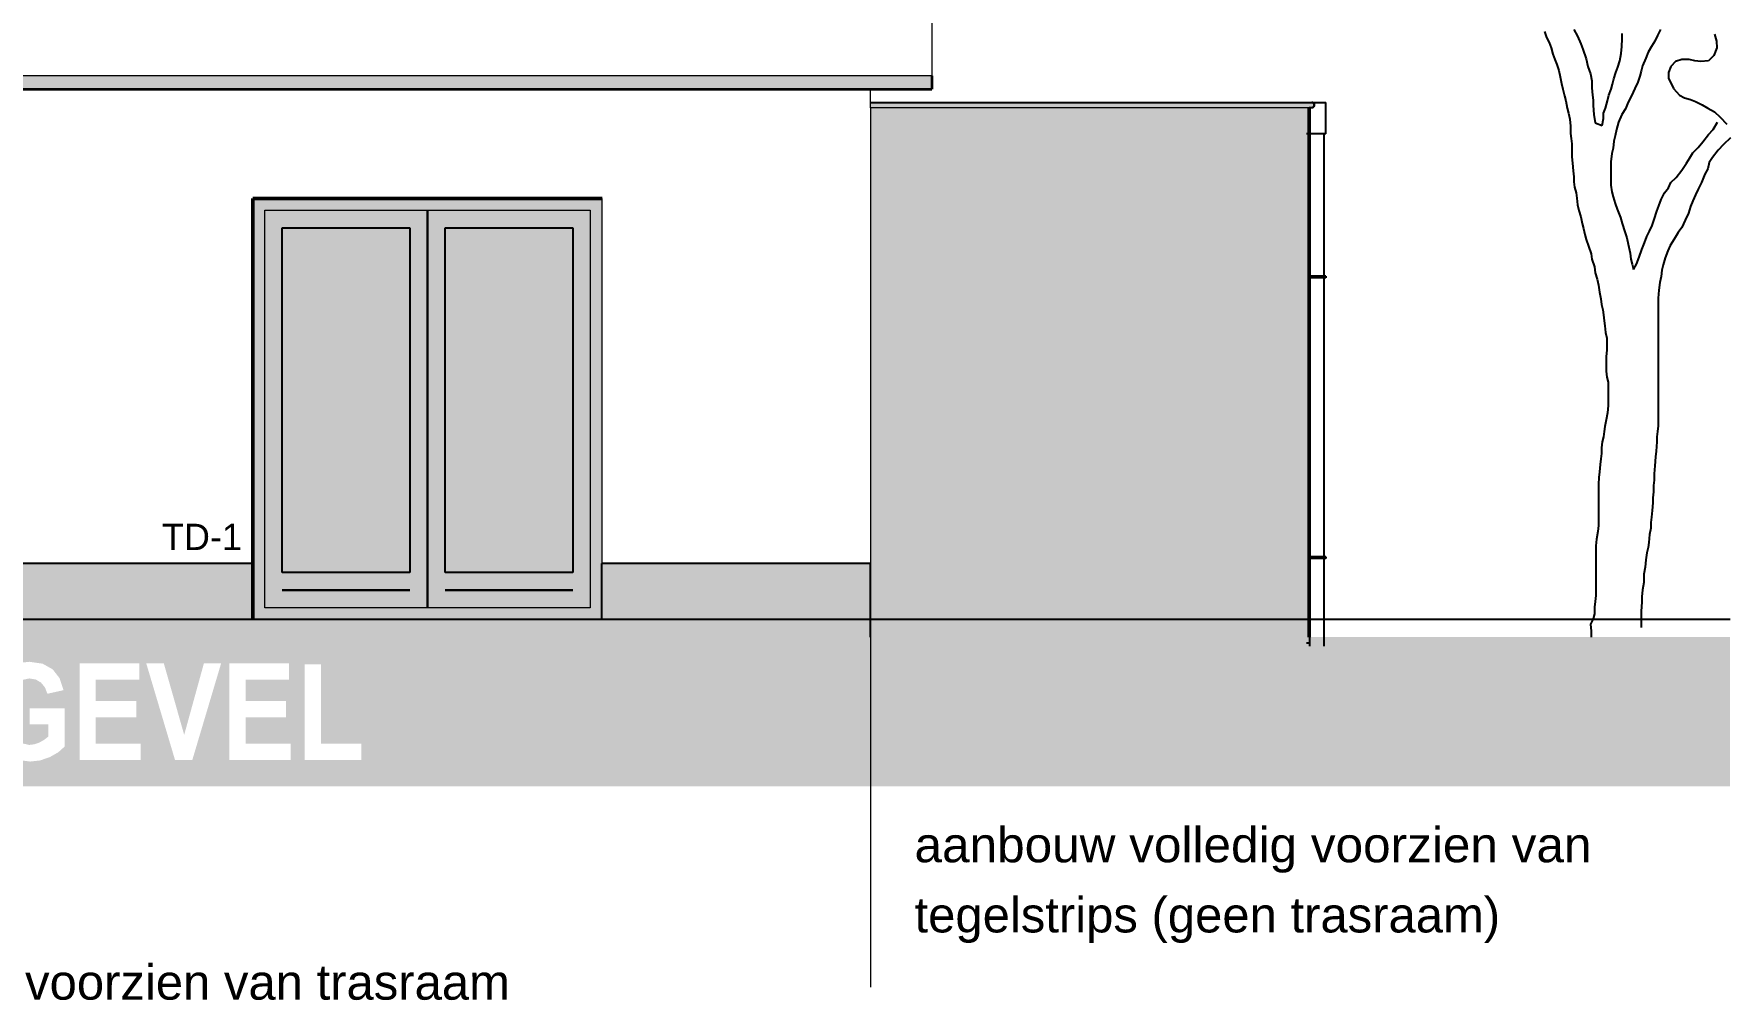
# Model space of a CAD drawing. Header units: millimetres. Extents: x -245 to 49755, y -245 to 41806.
# Drawn here: x 19125 to 23945, y 28427 to 31182 of the extents above; entities that cross this region are included whole.
import ezdxf

# ---------------------------------------------------------------- set-up
doc = ezdxf.new("R2010")
doc.units = ezdxf.units.MM
doc.linetypes.add('PUNKT2_S9', pattern=[1, 0, -1])
doc.linetypes.add('VERDECKT2_S2', pattern=[2.7, 2, -0.7])
doc.layers.add('Standard', color=7, linetype='Continuous', lineweight=25)
doc.styles.add('ARIAL', font='arial.ttf')

msp = doc.modelspace()

# ---------------------------------------------------------------- hatches: boundary and pattern name
at = {"layer": 'Standard', "linetype": 'PUNKT2_S9', "lineweight": 25}
for color, points in [(250, [(21684.2, 31023.5), (21684.2, 31062.1), (18480.6, 31062.1), (18480.6, 31023.5)]), (251, [(22760.2, 29672.1), (22759.2, 29672.1), (22759.2, 30971.1), (21509.2, 30971.1), (21509.2, 29672.1), (20743.2, 29672.1), (20743.2, 29462.1), (22760.2, 29462.1)]), (8, [(22767.1, 30986.1), (21509.2, 30986.1), (22767.4, 30986)]), (8, [(22766.7, 30986.1), (21509.2, 30986.1), (22767.1, 30986.1)]), (251, [(22767.8, 30986), (21509.2, 30986), (21509.2, 30985.9), (22768.2, 30985.9)]), (251, [(22767.4, 30986), (21509.2, 30986), (21509.2, 30986), (22767.8, 30986)]), (251, [(22768.2, 30985.9), (21509.2, 30985.9), (21509.2, 30985.8), (22768.6, 30985.8)]), (251, [(22768.6, 30985.8), (21509.2, 30985.8), (21509.2, 30985.7), (22769, 30985.7)]), (251, [(22769, 30985.7), (21509.2, 30985.7), (21509.2, 30985.6), (22769.3, 30985.6)]), (251, [(22769.3, 30985.6), (21509.2, 30985.6), (21509.2, 30985.4), (22769.7, 30985.4)]), (251, [(22769.7, 30985.4), (21509.2, 30985.4), (21509.2, 30985.2), (22770.1, 30985.2)]), (251, [(22770.1, 30985.2), (21509.2, 30985.2), (21509.2, 30985.1), (22770.4, 30985.1)]), (251, [(22770.4, 30985.1), (21509.2, 30985.1), (21509.2, 30984.9), (22770.7, 30984.9)]), (49, [(22770.7, 30984.9), (21509.2, 30984.9), (21509.2, 30984.6), (22771.1, 30984.6)]), (250, [(22771.1, 30984.6), (21509.2, 30984.6), (21509.2, 30984.4), (22771.4, 30984.4)]), (250, [(22771.4, 30984.4), (21509.2, 30984.4), (21509.2, 30984.1), (22771.7, 30984.1)]), (250, [(22771.7, 30984.1), (21509.2, 30984.1), (21509.2, 30983.9), (22772, 30983.9)]), (250, [(22772, 30983.9), (21509.2, 30983.9), (21509.2, 30983.6), (22772.2, 30983.6)]), (250, [(22772.2, 30983.6), (21509.2, 30983.6), (21509.2, 30983.3), (22772.5, 30983.3)]), (250, [(22772.5, 30983.3), (21509.2, 30983.3), (21509.2, 30983), (22772.7, 30983)]), (250, [(22772.7, 30983), (21509.2, 30983), (21509.2, 30982.6), (22772.9, 30982.6)]), (250, [(22772.9, 30982.6), (21509.2, 30982.6), (21509.2, 30982.3), (22773.2, 30982.3)]), (250, [(22773.2, 30982.3), (21509.2, 30982.3), (21509.2, 30982), (22773.3, 30982)]), (250, [(22773.3, 30982), (21509.2, 30982), (21509.2, 30981.6), (22773.5, 30981.6)]), (250, [(22773.5, 30981.6), (21509.2, 30981.6), (21509.2, 30981.2), (22773.7, 30981.2)]), (250, [(22773.7, 30981.2), (21509.2, 30981.2), (21509.2, 30980.9), (22773.8, 30980.9)]), (250, [(22773.8, 30980.9), (21509.2, 30980.9), (21509.2, 30980.5), (22773.9, 30980.5)]), (250, [(22773.9, 30980.5), (21509.2, 30980.5), (21509.2, 30980.1), (22774, 30980.1)]), (250, [(22774, 30980.1), (21509.2, 30980.1), (21509.2, 30979.7), (22774.1, 30979.7)]), (250, [(22774.1, 30979.7), (21509.2, 30979.7), (21509.2, 30979.3), (22774.1, 30979.3)]), (250, [(22774.1, 30979.3), (21509.2, 30979.3), (21509.2, 30979), (22774.1, 30979)]), (250, [(22774.1, 30979), (21509.2, 30979), (21509.2, 30978.6), (22774.2, 30978.6)]), (250, [(22774.2, 30978.6), (21509.2, 30978.6), (21509.2, 30978.2), (22774.1, 30978.2)]), (250, [(22774.1, 30978.2), (21509.2, 30978.2), (21509.2, 30977.8), (22774.1, 30977.8)]), (250, [(22774.1, 30977.8), (21509.2, 30977.8), (21509.2, 30977.4), (22774.1, 30977.4)]), (250, [(22774.1, 30977.4), (21509.2, 30977.4), (21509.2, 30977), (22774, 30977)]), (250, [(22774, 30977), (21509.2, 30977), (21509.2, 30976.6), (22773.9, 30976.6)]), (250, [(22773.9, 30976.6), (21509.2, 30976.6), (21509.2, 30976.2), (22773.8, 30976.2)]), (250, [(22773.8, 30976.2), (21509.2, 30976.2), (21509.2, 30975.9), (22773.7, 30975.9)]), (250, [(22773.7, 30975.9), (21509.2, 30975.9), (21509.2, 30975.5), (22773.5, 30975.5)]), (250, [(22773.5, 30975.5), (21509.2, 30975.5), (21509.2, 30975.2), (22773.3, 30975.2)]), (250, [(22773.3, 30975.2), (21509.2, 30975.2), (21509.2, 30974.8), (22773.2, 30974.8)]), (250, [(22773.2, 30974.8), (21509.2, 30974.8), (21509.2, 30974.5), (22772.9, 30974.5)]), (250, [(22772.9, 30974.5), (21509.2, 30974.5), (21509.2, 30974.2), (22772.7, 30974.2)]), (250, [(22772.7, 30974.2), (21509.2, 30974.2), (21509.2, 30973.8), (22772.5, 30973.8)]), (250, [(22772.5, 30973.8), (21509.2, 30973.8), (21509.2, 30973.5), (22772.2, 30973.5)]), (250, [(22772.2, 30973.5), (21509.2, 30973.5), (21509.2, 30973.3), (22772, 30973.3)]), (250, [(22772, 30973.3), (21509.2, 30973.3), (21509.2, 30973), (22771.7, 30973)]), (250, [(22771.7, 30973), (21509.2, 30973), (21509.2, 30972.7), (22771.4, 30972.7)]), (250, [(22771.4, 30972.7), (21509.2, 30972.7), (21509.2, 30972.5), (22771.1, 30972.5)]), (250, [(22771.1, 30972.5), (21509.2, 30972.5), (21509.2, 30972.3), (22770.7, 30972.3)]), (250, [(22770.7, 30972.3), (21509.2, 30972.3), (21509.2, 30972.1), (22770.4, 30972.1)]), (250, [(22770.4, 30972.1), (21509.2, 30972.1), (21509.2, 30971.9), (22770.1, 30971.9)]), (250, [(22770.1, 30971.9), (21509.2, 30971.9), (21509.2, 30971.7), (22769.7, 30971.7)]), (250, [(22769.7, 30971.7), (21509.2, 30971.7), (21509.2, 30971.6), (22769.3, 30971.6)]), (250, [(22769.3, 30971.6), (21509.2, 30971.6), (21509.2, 30971.4), (22769, 30971.4)]), (250, [(22769, 30971.4), (21509.2, 30971.4), (21509.2, 30971.3), (22768.6, 30971.3)]), (250, [(22768.6, 30971.3), (21509.2, 30971.3), (21509.2, 30971.2), (22768.2, 30971.2)]), (250, [(22768.2, 30971.2), (21509.2, 30971.2), (21509.2, 30971.2), (22767.8, 30971.2)]), (250, [(22767.8, 30971.2), (21509.2, 30971.2), (21509.2, 30971.1), (22767.4, 30971.1)]), (250, [(22767.4, 30971.1), (21509.2, 30971.1), (22767.1, 30971.1)]), (250, [(22767.1, 30971.1), (21509.2, 30971.1), (22766.7, 30971.1)]), (250, [(19749.2, 30712.1), (19749.2, 29672.1), (19750.2, 29672.1), (19750.2, 29512.1), (19782.7, 29512.1), (19782.7, 30712.1)]), (250, [(20710.7, 30712.1), (19782.7, 30712.1), (19782.7, 30678.6), (20710.7, 30678.6)]), (250, [(20710.7, 29512.1), (20743.2, 29512.1), (20743.2, 29672.1), (20744.2, 29672.1), (20744.2, 30712.1), (20710.7, 30712.1)]), (250, [(19782.7, 30678.6), (19782.7, 29545.6), (19832.7, 29545.6), (19832.7, 30678.6)]), (250, [(20196.4, 30678.6), (19832.7, 30678.6), (19832.7, 30628.6), (20196.4, 30628.6)]), (250, [(20246.4, 29545.6), (20246.4, 30678.6), (20196.4, 30678.6), (20196.4, 29545.6)]), (251, [(20246.4, 29545.6), (20246.9, 29545.6), (20246.9, 30678.6), (20246.4, 30678.6)]), (250, [(20246.9, 30678.6), (20246.9, 29545.6), (20296.9, 29545.6), (20296.9, 30678.6)]), (250, [(20660.7, 30678.6), (20296.9, 30678.6), (20296.9, 30628.6), (20660.7, 30628.6)]), (250, [(20710.7, 29545.6), (20710.7, 30678.6), (20660.7, 30678.6), (20660.7, 29545.6)]), (254, [(20196.4, 30628.6), (19832.7, 30628.6), (19832.7, 29646.1), (20196.4, 29646.1)]), (254, [(20296.9, 29646.1), (20660.7, 29646.1), (20660.7, 30628.6), (20296.9, 30628.6)]), (250, [(19832.7, 29596.1), (20196.4, 29596.1), (20196.4, 29646.1), (19832.7, 29646.1)]), (250, [(20296.9, 29596.1), (20660.7, 29596.1), (20660.7, 29646.1), (20296.9, 29646.1)]), (253, [(19832.7, 29595.6), (20196.4, 29595.6), (20196.4, 29596.1), (19832.7, 29596.1)]), (250, [(19832.7, 29545.6), (20196.4, 29545.6), (20196.4, 29595.6), (19832.7, 29595.6)]), (253, [(20660.7, 29595.6), (20660.7, 29596.1), (20296.9, 29596.1), (20296.9, 29595.6)]), (250, [(20296.9, 29545.6), (20660.7, 29545.6), (20660.7, 29595.6), (20296.9, 29595.6)]), (250, [(19782.7, 29512.1), (20710.7, 29512.1), (20710.7, 29545.6), (19782.7, 29545.6)])]:
    msp.add_hatch(color=color, dxfattribs=at).paths.add_polyline_path(points)
h = msp.add_hatch(color=251, dxfattribs=at)
h.paths.add_polyline_path([(17664.6, 29512.1), (16671.6, 29512.1), (16671.6, 29672.1), (15858.2, 29672.1), (15858.2, 29462.1), (18481.6, 29462.1), (18481.6, 29672.1), (17664.6, 29672.1)])
h.paths.add_polyline_path([(19750.2, 29672.1), (18605.6, 29672.1), (18605.6, 29462.1), (20743.2, 29462.1), (20743.2, 29512.1), (19750.2, 29512.1)])
at = {"layer": 'Standard', "linetype": 'PUNKT2_S9', "lineweight": -3}
h = msp.add_hatch(color=0, dxfattribs=at)
h.paths.add_polyline_path([(17045.7, 29294.9), (17046.9, 29306.4), (17045.4, 29319), (17040.7, 29328.7), (17033.3, 29335.9), (17023.3, 29339.6), (17012.1, 29340.4), (16989.6, 29340.5), (16953.4, 29340.5), (16953.4, 29270.7), (16987.7, 29270.7), (17014.7, 29271.5), (17029.3, 29274.1), (17036.6, 29278.6), (17042.2, 29285.8)])
h.paths.add_polyline_path([(18331, 29271.5), (18345.5, 29274.1), (18352.8, 29278.6), (18358.5, 29285.8), (18361.9, 29294.9), (18363.2, 29306.4), (18361.6, 29319), (18356.9, 29328.7), (18349.6, 29335.9), (18339.6, 29339.6), (18328.3, 29340.4), (18305.8, 29340.5), (18269.7, 29340.5), (18269.7, 29270.7), (18303.9, 29270.7)])
h.paths.add_polyline_path([(13109.2, 29037.1), (23959.2, 29037.1), (23959.2, 29462.1), (13109.2, 29462.1)])
h.paths.add_polyline_path([(19943.1, 29158.4), (20058.1, 29158.4), (20058.1, 29112.1), (19896.8, 29112.1), (19896.8, 29384.8), (19943.1, 29384.8)], flags=16)
h.paths.add_polyline_path([(19852, 29387.1), (19852, 29340.5), (19728.3, 29340.5), (19728.3, 29279.6), (19843.4, 29279.6), (19843.4, 29233.2), (19728.3, 29233.2), (19728.3, 29158.4), (19856.3, 29158.4), (19856.3, 29112.1), (19682, 29112.1), (19682, 29387.1)], flags=16)
h.paths.add_polyline_path([(19495.2, 29387.1), (19553.2, 29183.5), (19609.3, 29387.1), (19658.4, 29387.1), (19576.4, 29112.1), (19527, 29112.1), (19445.1, 29387.1)], flags=16)
h.paths.add_polyline_path([(19424.9, 29340.5), (19301.2, 29340.5), (19301.2, 29279.6), (19416.3, 29279.6), (19416.3, 29233.2), (19301.2, 29233.2), (19301.2, 29158.4), (19429.3, 29158.4), (19429.3, 29112.1), (19255, 29112.1), (19255, 29387.1), (19424.9, 29387.1)], flags=16)
h.paths.add_polyline_path([(19112.6, 29259.5), (19212.3, 29259.5), (19212.3, 29150), (19194.5, 29134), (19170.1, 29120.1), (19142.4, 29110.5), (19114.3, 29107.4), (19080.7, 29111.9), (19051.6, 29125.4), (19028.1, 29147.5), (19011.4, 29177.1), (19001.3, 29212.4), (18998, 29250.5), (19001.7, 29291), (19013, 29326.8), (19031.4, 29356.3), (19056.9, 29378.1), (19081.6, 29388.4), (19111.8, 29391.7), (19149.8, 29386.3), (19178.4, 29370.2), (19198.2, 29344.7), (19209.3, 29310.9), (19163.4, 29300.6), (19156.3, 29318.8), (19145.1, 29332.5), (19130, 29341.3), (19111.8, 29344.3), (19084.6, 29338.5), (19063.5, 29321.2), (19050.2, 29292.5), (19045.6, 29252.8), (19050.2, 29210), (19063.8, 29179.2), (19084.7, 29161), (19111.3, 29154.8), (19125.8, 29156.5), (19140.4, 29161.6), (19154, 29169.3), (19165.6, 29178.3), (19165.6, 29213.2), (19112.6, 29213.2)], flags=16)
h.paths.add_polyline_path([(18855.6, 29182.8), (18859.5, 29169.6), (18868.8, 29158.6), (18882.3, 29154.8), (18895.4, 29157.4), (18904.2, 29165.3), (18909, 29181.6), (18910.6, 29209.4), (18910.6, 29387.1), (18956.7, 29387.1), (18956.7, 29213), (18955.5, 29182.8), (18951.7, 29160.5), (18942.2, 29138.9), (18927.3, 29121.8), (18906.9, 29110.9), (18880.7, 29107.4), (18850.7, 29113), (18828.5, 29130.1), (18814.8, 29158.2), (18810.1, 29197), (18853.7, 29203)], flags=16)
h.paths.add_polyline_path([(18737.5, 29387.1), (18783.8, 29387.1), (18783.8, 29112.1), (18737.5, 29112.1)], flags=16)
h.paths.add_polyline_path([(18643.9, 29340.5), (18537.1, 29340.5), (18537.1, 29387.1), (18704.9, 29387.1), (18704.9, 29343.9), (18579.3, 29158.4), (18709.7, 29158.4), (18709.7, 29112.1), (18523.5, 29112.1), (18523.5, 29162.2)], flags=16)
h.paths.add_polyline_path([(18269.7, 29226.9), (18269.7, 29112.1), (18223.4, 29112.1), (18223.4, 29387.1), (18320.8, 29387.1), (18352.5, 29385.2), (18374.1, 29379.5), (18389.1, 29369.4), (18400.8, 29353.3), (18408.3, 29333), (18410.8, 29310), (18407.1, 29281.6), (18395.7, 29258.8), (18376.8, 29242.4), (18350.3, 29233.4), (18364.1, 29222.4), (18375, 29210.4), (18386.6, 29192.9), (18401.5, 29165.7), (18429.4, 29112.1), (18374.1, 29112.1), (18340.6, 29171.9), (18325.7, 29198), (18316.3, 29212.3), (18309.5, 29219.4), (18302.4, 29223.7), (18292.8, 29226.1), (18279.1, 29226.9)], flags=16)
h.paths.add_polyline_path([(18179.6, 29340.5), (18056, 29340.5), (18056, 29279.6), (18171.1, 29279.6), (18171.1, 29233.2), (18056, 29233.2), (18056, 29158.4), (18184, 29158.4), (18184, 29112.1), (18009.7, 29112.1), (18009.7, 29387.1), (18179.6, 29387.1)], flags=16)
h.paths.add_polyline_path([(17797.7, 29387.1), (17979.9, 29387.1), (17979.9, 29340.5), (17912, 29340.5), (17912, 29112.1), (17865.7, 29112.1), (17865.7, 29340.5), (17797.7, 29340.5)], flags=16)
h.paths.add_polyline_path([(17629.4, 29387.1), (17629.4, 29278.8), (17720, 29278.8), (17720, 29387.1), (17766.3, 29387.1), (17766.3, 29112.1), (17720, 29112.1), (17720, 29232.3), (17629.4, 29232.3), (17629.4, 29112.1), (17583.1, 29112.1), (17583.1, 29387.1)], flags=16)
h.paths.add_polyline_path([(17498.4, 29213.2), (17543.2, 29196.1), (17529.5, 29156.9), (17508.9, 29129.1), (17481.7, 29112.8), (17448.1, 29107.4), (17406.5, 29116.7), (17373, 29144.7), (17351, 29189.2), (17343.6, 29247.1), (17351, 29308.1), (17373.2, 29353.6), (17407.4, 29382.2), (17450.9, 29391.7), (17489, 29384.3), (17519.2, 29361.9), (17532.8, 29340.4), (17542.6, 29311.3), (17496.8, 29298.1), (17490.6, 29317.3), (17479.8, 29331.9), (17465.5, 29341.1), (17448.5, 29344.3), (17425.4, 29338.8), (17407.1, 29322.3), (17395.2, 29293.7), (17391.3, 29251.3), (17395.2, 29206.6), (17407, 29177), (17424.9, 29160.3), (17447.6, 29154.8), (17464.8, 29158.4), (17479.3, 29168.9), (17490.7, 29186.9)], flags=16)
h.paths.add_polyline_path([(17184.5, 29279.6), (17299.6, 29279.6), (17299.6, 29233.2), (17184.5, 29233.2), (17184.5, 29158.4), (17312.5, 29158.4), (17312.5, 29112.1), (17138.2, 29112.1), (17138.2, 29387.1), (17308.2, 29387.1), (17308.2, 29340.5), (17184.5, 29340.5)], flags=16)
h.paths.add_polyline_path([(17000, 29212.3), (16993.3, 29219.4), (16986.1, 29223.7), (16976.6, 29226.1), (16962.8, 29226.9), (16953.4, 29226.9), (16953.4, 29112.1), (16907.2, 29112.1), (16907.2, 29387.1), (17004.6, 29387.1), (17036.3, 29385.2), (17057.9, 29379.5), (17072.9, 29369.4), (17084.6, 29353.3), (17092.1, 29333), (17094.6, 29310), (17090.9, 29281.6), (17079.4, 29258.8), (17060.5, 29242.4), (17034.1, 29233.4), (17047.9, 29222.4), (17058.8, 29210.4), (17070.4, 29192.9), (17085.2, 29165.7), (17113.2, 29112.1), (17057.9, 29112.1), (17024.4, 29171.9), (17009.4, 29198)], flags=16)

# ---------------------------------------------------------------- linework, layer by layer
at = {"layer": 'Standard', "color": 253, "linetype": 'Continuous', "lineweight": 18}
for p, q in [((21684.2, 33736.1), (21684.2, 31062.1)), ((21684.2, 31062.1), (18480.6, 31062.1))]:
    msp.add_line(p, q, dxfattribs=at)
at = {"layer": 'Standard', "color": 7, "linetype": 'Continuous', "lineweight": -3}
for p, q in [((23513.5, 31193.5), (23524.5, 31175.1)), ((23761.1, 31193.5), (23751.8, 31176.9)), ((23430.3, 31188), (23435.8, 31171.4)), ((23435.8, 31171.4), (23443.3, 31156.6)), ((23443.3, 31156.6), (23448.8, 31141.8)), ((23448.8, 31141.8), (23454.3, 31123.3)), ((23524.5, 31175.1), (23533.8, 31152.9)), ((23533.8, 31152.9), (23539.3, 31138.1)), ((23648.3, 31125.3), (23650.2, 31145.5)), ((23650.2, 31145.5), (23652, 31167.7)), ((23652, 31167.7), (23652, 31182.5)), ((23735.2, 31145.5), (23726, 31128.9)), ((23744.4, 31160.4), (23735.2, 31145.5)), ((23751.8, 31176.9), (23744.4, 31160.4)), ((23921.8, 31141.8), (23912.5, 31119.6)), ((23914.4, 31180.6), (23920, 31160.4)), ((23920, 31160.4), (23921.8, 31141.8)), ((23454.3, 31123.3), (23459.8, 31108.6)), ((23459.8, 31108.6), (23465.4, 31093.8)), ((23465.4, 31093.8), (23470.9, 31077.2)), ((23539.3, 31138.1), (23548.6, 31110.4)), ((23548.6, 31110.4), (23554.1, 31088.2)), ((23639.1, 31086.4), (23644.6, 31104.9)), ((23644.6, 31104.9), (23648.3, 31125.3)), ((23718.6, 31112.3), (23709.3, 31090)), ((23726, 31128.9), (23718.6, 31112.3)), ((23803.5, 31103), (23790.7, 31088.2)), ((23822, 31108.6), (23803.5, 31103)), ((23842.3, 31108.6), (23822, 31108.6)), ((23859, 31104.9), (23842.3, 31108.6)), ((23875.6, 31103), (23859, 31104.9)), ((23897.8, 31104.9), (23875.6, 31103)), ((23912.5, 31119.6), (23897.8, 31104.9)), ((23470.9, 31077.2), (23474.6, 31058.7)), ((23474.6, 31058.7), (23478.4, 31040.2)), ((23554.1, 31088.2), (23561.5, 31067.9)), ((23561.5, 31067.9), (23565.2, 31047.6)), ((23565.2, 31047.6), (23565.2, 31027.3)), ((23624.3, 31038.4), (23628, 31053.1)), ((23628, 31053.1), (23633.5, 31071.6)), ((23633.5, 31071.6), (23639.1, 31086.4)), ((23702, 31060.5), (23696.4, 31043.9)), ((23705.6, 31075.3), (23702, 31060.5)), ((23709.3, 31090), (23705.6, 31075.3)), ((23790.7, 31088.2), (23783.2, 31071.6)), ((23783.2, 31071.6), (23783.2, 31054.9)), ((23783.2, 31054.9), (23798, 31025.4)), ((23478.4, 31040.2), (23482, 31023.6)), ((23482, 31023.6), (23487.6, 31005.1)), ((23487.6, 31005.1), (23491.3, 30990.3)), ((23565.2, 31027.3), (23567.1, 31006.9)), ((23567.1, 31006.9), (23568.9, 30992.2)), ((23609.5, 30990.3), (23613.2, 31006.9)), ((23613.2, 31006.9), (23620.6, 31023.6)), ((23620.6, 31023.6), (23624.3, 31038.4)), ((23677.9, 31005.1), (23668.6, 30986.5)), ((23687.2, 31025.4), (23677.9, 31005.1)), ((23696.4, 31043.9), (23687.2, 31025.4)), ((23798, 31025.4), (23814.7, 31006.9)), ((23814.7, 31006.9), (23829.5, 30999.6)), ((23829.5, 30999.6), (23846.1, 30994)), ((22759.2, 30986.1), (22806.7, 30986.1)), ((22806.7, 30971.1), (22806.7, 30986.1)), ((22806.7, 30896.1), (22806.7, 30971.1)), ((23491.3, 30990.3), (23495, 30970)), ((23495, 30970), (23498.7, 30955.2)), ((23498.7, 30955.2), (23502.4, 30938.6)), ((23568.9, 30992.2), (23568.9, 30977.3)), ((23568.9, 30977.3), (23570.7, 30951.4)), ((23570.7, 30951.4), (23574.4, 30927.5)), ((23598.5, 30955.2), (23604, 30970)), ((23598.5, 30940.4), (23598.5, 30955.2)), ((23604, 30970), (23609.5, 30990.3)), ((23650.2, 30951.4), (23641, 30929.4)), ((23661.3, 30968.2), (23650.2, 30951.4)), ((23668.6, 30986.5), (23661.3, 30968.2)), ((23846.1, 30994), (23860.9, 30988.5)), ((23860.9, 30988.5), (23879.3, 30979.2)), ((23879.3, 30979.2), (23896, 30970)), ((23896, 30970), (23914.4, 30958.9)), ((23914.4, 30958.9), (23931.1, 30944.1)), ((23502.4, 30938.6), (23504.2, 30918.3)), ((23504.2, 30918.3), (23504.2, 30897.9)), ((23574.4, 30927.5), (23594.7, 30920.1)), ((23594.7, 30920.1), (23598.5, 30940.4)), ((23635.4, 30909), (23631.7, 30890.6)), ((23641, 30929.4), (23635.4, 30909)), ((23897.8, 30894.3), (23910.7, 30909)), ((23910.7, 30909), (23923.7, 30929.4)), ((23931.1, 30944.1), (23949.5, 30923.8)), ((22806.7, 30896.1), (22751.7, 30896.1)), ((22761.7, 30491.1), (22761.7, 30896.1)), ((22801.7, 30896.1), (22801.7, 30491.1)), ((23504.2, 30897.9), (23506, 30883.2)), ((23506, 30883.2), (23507.9, 30868.3)), ((23507.9, 30868.3), (23507.9, 30849.9)), ((23626.2, 30855.5), (23622.5, 30840.6)), ((23628, 30875.7), (23626.2, 30855.5)), ((23631.7, 30890.6), (23628, 30875.7)), ((23853.4, 30842.4), (23868.2, 30857.3)), ((23868.2, 30857.3), (23881.2, 30873.8)), ((23881.2, 30873.8), (23897.8, 30894.3)), ((23940.3, 30866.5), (23925.5, 30849.9)), ((23960.6, 30885), (23940.3, 30866.5)), ((23507.9, 30849.9), (23507.9, 30831.4)), ((23507.9, 30831.4), (23509.7, 30813)), ((23509.7, 30813), (23511.6, 30790.8)), ((23622.5, 30840.6), (23618.8, 30816.7)), ((23618.8, 30816.7), (23618.8, 30801.8)), ((23822, 30792.6), (23835, 30813)), ((23835, 30813), (23844.2, 30827.7)), ((23844.2, 30827.7), (23853.4, 30842.4)), ((23899.7, 30814.8), (23896, 30796.3)), ((23908.9, 30829.5), (23899.7, 30814.8)), ((23925.5, 30849.9), (23908.9, 30829.5)), ((23511.6, 30790.8), (23513.5, 30774.1)), ((23513.5, 30774.1), (23513.5, 30759.3)), ((23513.5, 30759.3), (23515.3, 30744.6)), ((23618.8, 30801.8), (23618.8, 30783.4)), ((23618.8, 30783.4), (23618.8, 30766.7)), ((23618.8, 30766.7), (23618.8, 30750.1)), ((23783.2, 30742.8), (23790.7, 30757.5)), ((23790.7, 30757.5), (23805.4, 30772.2)), ((23805.4, 30772.2), (23822, 30792.6)), ((23877.5, 30757.5), (23868.2, 30739)), ((23886.7, 30781.6), (23877.5, 30757.5)), ((23896, 30796.3), (23886.7, 30781.6)), ((23515.3, 30744.6), (23520.8, 30727.9)), ((23520.8, 30727.9), (23522.7, 30713.2)), ((23522.7, 30713.2), (23524.5, 30694.6)), ((23618.8, 30750.1), (23622.5, 30731.6)), ((23622.5, 30731.6), (23626.2, 30716.8)), ((23626.2, 30716.8), (23631.7, 30698.3)), ((23755.6, 30690.9), (23762.9, 30709.5)), ((23762.9, 30709.5), (23772.1, 30727.9)), ((23772.1, 30727.9), (23783.2, 30742.8)), ((23860.9, 30722.4), (23853.4, 30705.7)), ((23868.2, 30739), (23860.9, 30722.4)), ((23524.5, 30694.6), (23528.2, 30678.1)), ((23528.2, 30678.1), (23533.8, 30659.5)), ((23533.8, 30659.5), (23537.5, 30641.1)), ((23631.7, 30698.3), (23637.3, 30681.7)), ((23637.3, 30681.7), (23646.5, 30657.7)), ((23742.6, 30652.1), (23750, 30676.2)), ((23750, 30676.2), (23755.6, 30690.9)), ((23840.5, 30670.6), (23831.3, 30650.3)), ((23846.1, 30689.1), (23840.5, 30670.6)), ((23853.4, 30705.7), (23846.1, 30689.1)), ((23537.5, 30641.1), (23541.1, 30626.3)), ((23541.1, 30626.3), (23544.8, 30609.7)), ((23646.5, 30657.7), (23652, 30641.1)), ((23652, 30641.1), (23659.4, 30617)), ((23659.4, 30617), (23665, 30600.4)), ((23722.3, 30604.2), (23729.6, 30618.9)), ((23729.6, 30618.9), (23737, 30635.5)), ((23737, 30635.5), (23742.6, 30652.1)), ((23811, 30615.2), (23799.9, 30596.7)), ((23822, 30630), (23811, 30615.2)), ((23831.3, 30650.3), (23822, 30630)), ((23544.8, 30609.7), (23548.6, 30594.9)), ((23548.6, 30594.9), (23555.9, 30576.4)), ((23555.9, 30576.4), (23563.3, 30554.2)), ((23665, 30600.4), (23668.6, 30581.9)), ((23668.6, 30581.9), (23674.2, 30556.1)), ((23700.1, 30545), (23707.5, 30567.1)), ((23707.5, 30567.1), (23714.9, 30585.6)), ((23714.9, 30585.6), (23722.3, 30604.2)), ((23781.4, 30563.4), (23774, 30543.1)), ((23788.8, 30578.2), (23781.4, 30563.4)), ((23799.9, 30596.7), (23788.8, 30578.2)), ((23563.3, 30554.2), (23565.2, 30539.4)), ((23565.2, 30539.4), (23572.6, 30517.3)), ((23572.6, 30517.3), (23574.4, 30500.7)), ((23674.2, 30556.1), (23676.1, 30539.4)), ((23676.1, 30539.4), (23679.8, 30524.6)), ((23679.8, 30524.6), (23683.4, 30509.9)), ((23683.4, 30509.9), (23692.7, 30524.6)), ((23692.7, 30524.6), (23700.1, 30545)), ((23768.4, 30522.8), (23764.7, 30508)), ((23774, 30543.1), (23768.4, 30522.8)), ((22756.8, 30491.1), (22756.7, 30491.1)), ((22756.7, 30491.1), (22756.7, 30486.1)), ((22756.8, 30486.1), (22756.7, 30486.1)), ((22756.9, 30491.1), (22756.8, 30491.1)), ((22756.9, 30486.1), (22756.8, 30486.1)), ((22757, 30491.1), (22756.9, 30491.1)), ((22757, 30486.1), (22756.9, 30486.1)), ((22757.3, 30491.1), (22757, 30491.1)), ((22757.3, 30486.1), (22757, 30486.1)), ((22757.5, 30491.1), (22757.3, 30491.1)), ((22757.5, 30486.1), (22757.3, 30486.1)), ((22757.8, 30491.1), (22757.5, 30491.1)), ((22757.8, 30486.1), (22757.5, 30486.1)), ((22758.2, 30491.1), (22757.8, 30491.1)), ((22758.2, 30486.1), (22757.8, 30486.1)), ((22758.6, 30491.1), (22758.2, 30491.1)), ((22758.6, 30486.1), (22758.2, 30486.1)), ((22759, 30491.1), (22758.6, 30491.1)), ((22759, 30486.1), (22758.6, 30486.1)), ((22759.5, 30491.1), (22759, 30491.1)), ((22759.5, 30486.1), (22759, 30486.1)), ((22760, 30491.1), (22759.5, 30491.1)), ((22760, 30486.1), (22759.5, 30486.1)), ((22760.6, 30491.1), (22760, 30491.1)), ((22760.6, 30486.1), (22760, 30486.1)), ((22761.2, 30491.1), (22760.6, 30491.1)), ((22761.2, 30486.1), (22760.6, 30486.1)), ((22761.8, 30491.1), (22761.2, 30491.1)), ((22761.8, 30486.1), (22761.2, 30486.1)), ((22761.7, 29691.1), (22761.7, 30486.1)), ((22762.5, 30491.1), (22761.8, 30491.1)), ((22762.5, 30486.1), (22761.8, 30486.1)), ((22763.2, 30491.1), (22762.5, 30491.1)), ((22763.2, 30486.1), (22762.5, 30486.1)), ((22764, 30491.1), (22763.2, 30491.1)), ((22764, 30486.1), (22763.2, 30486.1)), ((22764.8, 30491.1), (22764, 30491.1)), ((22764.8, 30486.1), (22764, 30486.1)), ((22765.6, 30491.1), (22764.8, 30491.1)), ((22765.6, 30486.1), (22764.8, 30486.1)), ((22766.4, 30491.1), (22765.6, 30491.1)), ((22766.4, 30486.1), (22765.6, 30486.1)), ((22767.3, 30491.1), (22766.4, 30491.1)), ((22767.3, 30486.1), (22766.4, 30486.1)), ((22768.2, 30491.1), (22767.3, 30491.1)), ((22768.2, 30486.1), (22767.3, 30486.1)), ((22769.2, 30491.1), (22768.2, 30491.1)), ((22769.2, 30486.1), (22768.2, 30486.1)), ((22770.1, 30491.1), (22769.2, 30491.1)), ((22770.1, 30486.1), (22769.2, 30486.1)), ((22771.1, 30491.1), (22770.1, 30491.1)), ((22771.1, 30486.1), (22770.1, 30486.1)), ((22772.1, 30491.1), (22771.1, 30491.1)), ((22772.1, 30486.1), (22771.1, 30486.1)), ((22773.1, 30491.1), (22772.1, 30491.1)), ((22773.1, 30486.1), (22772.1, 30486.1)), ((22774.1, 30491.1), (22773.1, 30491.1)), ((22774.1, 30486.1), (22773.1, 30486.1)), ((22775.2, 30491.1), (22774.1, 30491.1)), ((22775.2, 30486.1), (22774.1, 30486.1)), ((22776.2, 30491.1), (22775.2, 30491.1)), ((22776.2, 30486.1), (22775.2, 30486.1)), ((22777.3, 30491.1), (22776.2, 30491.1)), ((22777.3, 30486.1), (22776.2, 30486.1)), ((22778.4, 30491.1), (22777.3, 30491.1)), ((22778.4, 30486.1), (22777.3, 30486.1)), ((22779.5, 30491.1), (22778.4, 30491.1)), ((22779.5, 30486.1), (22778.4, 30486.1)), ((22780.6, 30491.1), (22779.5, 30491.1)), ((22780.6, 30486.1), (22779.5, 30486.1)), ((22781.7, 30491.1), (22780.6, 30491.1)), ((22781.7, 30486.1), (22780.6, 30486.1)), ((22782.7, 30491.1), (22781.7, 30491.1)), ((22782.7, 30486.1), (22781.7, 30486.1)), ((22783.8, 30491.1), (22782.7, 30491.1)), ((22783.8, 30486.1), (22782.7, 30486.1)), ((22784.9, 30491.1), (22783.8, 30491.1)), ((22784.9, 30486.1), (22783.8, 30486.1)), ((22786, 30491.1), (22784.9, 30491.1)), ((22786, 30486.1), (22784.9, 30486.1)), ((22787.1, 30491.1), (22786, 30491.1)), ((22787.1, 30486.1), (22786, 30486.1)), ((22788.1, 30491.1), (22787.1, 30491.1)), ((22788.1, 30486.1), (22787.1, 30486.1)), ((22789.2, 30491.1), (22788.1, 30491.1)), ((22789.2, 30486.1), (22788.1, 30486.1)), ((22790.2, 30491.1), (22789.2, 30491.1)), ((22790.2, 30486.1), (22789.2, 30486.1)), ((22791.2, 30491.1), (22790.2, 30491.1)), ((22791.2, 30486.1), (22790.2, 30486.1)), ((22792.2, 30491.1), (22791.2, 30491.1)), ((22792.2, 30486.1), (22791.2, 30486.1)), ((22793.2, 30491.1), (22792.2, 30491.1)), ((22793.2, 30486.1), (22792.2, 30486.1)), ((22794.2, 30491.1), (22793.2, 30491.1)), ((22794.2, 30486.1), (22793.2, 30486.1)), ((22795.1, 30491.1), (22794.2, 30491.1)), ((22795.1, 30486.1), (22794.2, 30486.1)), ((22796, 30491.1), (22795.1, 30491.1)), ((22796, 30486.1), (22795.1, 30486.1)), ((22796.9, 30491.1), (22796, 30491.1)), ((22796.9, 30486.1), (22796, 30486.1)), ((22797.7, 30491.1), (22796.9, 30491.1)), ((22797.7, 30486.1), (22796.9, 30486.1)), ((22798.5, 30491.1), (22797.7, 30491.1)), ((22798.5, 30486.1), (22797.7, 30486.1)), ((22799.3, 30491.1), (22798.5, 30491.1)), ((22799.3, 30486.1), (22798.5, 30486.1)), ((22800.1, 30491.1), (22799.3, 30491.1)), ((22800.1, 30486.1), (22799.3, 30486.1)), ((22800.8, 30491.1), (22800.1, 30491.1)), ((22800.8, 30486.1), (22800.1, 30486.1)), ((22801.5, 30491.1), (22800.8, 30491.1)), ((22801.5, 30486.1), (22800.8, 30486.1)), ((22802.1, 30491.1), (22801.5, 30491.1)), ((22802.1, 30486.1), (22801.5, 30486.1)), ((22801.7, 30486.1), (22801.7, 29691.1)), ((22802.7, 30491.1), (22802.1, 30491.1)), ((22802.7, 30486.1), (22802.1, 30486.1)), ((22803.3, 30491.1), (22802.7, 30491.1)), ((22803.3, 30486.1), (22802.7, 30486.1)), ((22803.8, 30491.1), (22803.3, 30491.1)), ((22803.8, 30486.1), (22803.3, 30486.1)), ((22804.3, 30491.1), (22803.8, 30491.1)), ((22804.3, 30486.1), (22803.8, 30486.1)), ((22804.8, 30491.1), (22804.3, 30491.1)), ((22804.8, 30486.1), (22804.3, 30486.1)), ((22805.2, 30491.1), (22804.8, 30491.1)), ((22805.2, 30486.1), (22804.8, 30486.1)), ((22805.5, 30491.1), (22805.2, 30491.1)), ((22805.5, 30486.1), (22805.2, 30486.1)), ((22805.8, 30491.1), (22805.5, 30491.1)), ((22805.8, 30486.1), (22805.5, 30486.1)), ((22806.1, 30491.1), (22805.8, 30491.1)), ((22806.1, 30486.1), (22805.8, 30486.1)), ((22806.3, 30491.1), (22806.1, 30491.1)), ((22806.3, 30486.1), (22806.1, 30486.1)), ((22806.4, 30491.1), (22806.3, 30491.1)), ((22806.4, 30486.1), (22806.3, 30486.1)), ((22806.6, 30491.1), (22806.4, 30491.1)), ((22806.6, 30486.1), (22806.4, 30486.1)), ((22806.6, 30491.1), (22806.6, 30491.1)), ((22806.6, 30486.1), (22806.6, 30486.1)), ((22806.7, 30491.1), (22806.7, 30486.1)), ((23574.4, 30500.7), (23579.9, 30482.2)), ((23579.9, 30482.2), (23583.7, 30465.4)), ((23759.2, 30472.9), (23755.6, 30450.7)), ((23762.9, 30489.5), (23759.2, 30472.9)), ((23764.7, 30508), (23762.9, 30489.5)), ((23583.7, 30465.4), (23587.4, 30445.2)), ((23587.4, 30445.2), (23591.1, 30426.6)), ((23591.1, 30426.6), (23592.9, 30410.1)), ((23755.6, 30450.7), (23753.7, 30428.5)), ((23753.7, 30428.5), (23753.7, 30408.3)), ((23592.9, 30410.1), (23596.6, 30395.2)), ((23596.6, 30395.2), (23598.5, 30380.5)), ((23598.5, 30380.5), (23600.3, 30363.9)), ((23753.7, 30408.3), (23753.7, 30387.9)), ((23753.7, 30387.9), (23753.7, 30367.6)), ((23600.3, 30363.9), (23602.2, 30349.1)), ((23602.2, 30349.1), (23604, 30330.7)), ((23604, 30330.7), (23607.7, 30314)), ((23753.7, 30367.6), (23753.7, 30343.6)), ((23753.7, 30343.6), (23753.7, 30327)), ((23753.7, 30327), (23753.7, 30302.9)), ((23607.7, 30280.7), (23605.9, 30260.5)), ((23607.7, 30314), (23607.7, 30299.3)), ((23607.7, 30299.3), (23607.7, 30280.7)), ((23753.7, 30302.9), (23753.7, 30284.4)), ((23753.7, 30284.4), (23753.7, 30266)), ((23605.9, 30260.5), (23605.9, 30240.1)), ((23605.9, 30240.1), (23605.9, 30219.7)), ((23753.7, 30266), (23753.7, 30236.4)), ((23753.7, 30236.4), (23753.7, 30206.8)), ((23605.9, 30219.7), (23607.7, 30203.1)), ((23607.7, 30203.1), (23611.4, 30188.4)), ((23611.4, 30188.4), (23611.4, 30173.5)), ((23753.7, 30206.8), (23753.7, 30184.6)), ((23753.7, 30184.6), (23753.7, 30164.3)), ((23611.4, 30173.5), (23611.4, 30157)), ((23611.4, 30157), (23611.4, 30138.4)), ((23611.4, 30138.4), (23611.4, 30121.8)), ((23753.7, 30164.3), (23753.7, 30142.1)), ((23753.7, 30142.1), (23753.7, 30118.2)), ((23605.9, 30081.1), (23602.2, 30062.7)), ((23609.5, 30101.5), (23605.9, 30081.1)), ((23611.4, 30121.8), (23609.5, 30101.5)), ((23753.7, 30118.2), (23753.7, 30090.4)), ((23753.7, 30090.4), (23753.7, 30064.5)), ((23598.5, 30033.1), (23594.7, 30018.3)), ((23600.3, 30047.8), (23598.5, 30033.1)), ((23602.2, 30062.7), (23600.3, 30047.8)), ((23751.8, 30047.8), (23750, 30033.1)), ((23750, 30033.1), (23750, 30018.3)), ((23753.7, 30064.5), (23751.8, 30047.8)), ((23592.9, 29985.1), (23591.1, 29970.3)), ((23594.7, 30018.3), (23592.9, 30001.7)), ((23592.9, 30001.7), (23592.9, 29985.1)), ((23748.1, 29992.5), (23746.3, 29975.8)), ((23750, 30018.3), (23748.1, 29992.5)), ((23589.2, 29953.7), (23587.4, 29933.3)), ((23591.1, 29970.3), (23589.2, 29953.7)), ((23744.4, 29950), (23742.6, 29927.8)), ((23746.3, 29975.8), (23744.4, 29950)), ((23585.5, 29916.7), (23583.7, 29898.2)), ((23583.7, 29898.2), (23583.7, 29879.8)), ((23587.4, 29933.3), (23585.5, 29916.7)), ((23742.6, 29909.2), (23740.8, 29894.5)), ((23740.8, 29894.5), (23740.8, 29876.1)), ((23742.6, 29927.8), (23742.6, 29909.2)), ((23583.7, 29879.8), (23583.7, 29863.1)), ((23583.7, 29863.1), (23583.7, 29848.4)), ((23583.7, 29848.4), (23583.7, 29829.8)), ((23738.9, 29844.7), (23737, 29822.5)), ((23740.8, 29876.1), (23738.9, 29859.4)), ((23738.9, 29859.4), (23738.9, 29844.7)), ((23583.7, 29829.8), (23583.7, 29813.3)), ((23583.7, 29813.3), (23583.7, 29796.5)), ((23583.7, 29796.5), (23583.7, 29780)), ((23735.2, 29803.9), (23733.3, 29789.2)), ((23737, 29822.5), (23735.2, 29803.9)), ((23581.8, 29763.3), (23578.1, 29741.2)), ((23583.7, 29780), (23581.8, 29763.3)), ((23729.6, 29754.1), (23727.8, 29731.9)), ((23733.3, 29772.6), (23729.6, 29754.1)), ((23733.3, 29789.2), (23733.3, 29772.6)), ((23578.1, 29741.2), (23576.3, 29722.6)), ((23576.3, 29722.6), (23576.3, 29707.9)), ((23576.3, 29707.9), (23576.3, 29687.5)), ((23722.3, 29702.4), (23718.6, 29682)), ((23726, 29717.1), (23722.3, 29702.4)), ((23727.8, 29731.9), (23726, 29717.1)), ((22756.8, 29691.1), (22756.7, 29691.1)), ((22756.7, 29691.1), (22756.7, 29686.1)), ((22756.8, 29686.1), (22756.7, 29686.1)), ((22756.9, 29691.1), (22756.8, 29691.1)), ((22756.9, 29686.1), (22756.8, 29686.1)), ((22757, 29691.1), (22756.9, 29691.1)), ((22757, 29686.1), (22756.9, 29686.1)), ((22757.3, 29691.1), (22757, 29691.1)), ((22757.3, 29686.1), (22757, 29686.1)), ((22757.5, 29691.1), (22757.3, 29691.1)), ((22757.5, 29686.1), (22757.3, 29686.1)), ((22757.8, 29691.1), (22757.5, 29691.1)), ((22757.8, 29686.1), (22757.5, 29686.1)), ((22758.2, 29691.1), (22757.8, 29691.1)), ((22758.2, 29686.1), (22757.8, 29686.1)), ((22758.6, 29691.1), (22758.2, 29691.1)), ((22758.6, 29686.1), (22758.2, 29686.1)), ((22759, 29691.1), (22758.6, 29691.1)), ((22759, 29686.1), (22758.6, 29686.1)), ((22759.5, 29691.1), (22759, 29691.1)), ((22759.5, 29686.1), (22759, 29686.1)), ((22760, 29691.1), (22759.5, 29691.1)), ((22760, 29686.1), (22759.5, 29686.1)), ((22760.6, 29691.1), (22760, 29691.1)), ((22760.6, 29686.1), (22760, 29686.1)), ((22761.2, 29691.1), (22760.6, 29691.1)), ((22761.2, 29686.1), (22760.6, 29686.1)), ((22761.8, 29691.1), (22761.2, 29691.1)), ((22761.8, 29686.1), (22761.2, 29686.1)), ((22761.7, 29436.1), (22761.7, 29686.1)), ((22762.5, 29691.1), (22761.8, 29691.1)), ((22762.5, 29686.1), (22761.8, 29686.1)), ((22763.2, 29691.1), (22762.5, 29691.1)), ((22763.2, 29686.1), (22762.5, 29686.1)), ((22764, 29691.1), (22763.2, 29691.1)), ((22764, 29686.1), (22763.2, 29686.1)), ((22764.8, 29691.1), (22764, 29691.1)), ((22764.8, 29686.1), (22764, 29686.1)), ((22765.6, 29691.1), (22764.8, 29691.1)), ((22765.6, 29686.1), (22764.8, 29686.1)), ((22766.4, 29691.1), (22765.6, 29691.1)), ((22766.4, 29686.1), (22765.6, 29686.1)), ((22767.3, 29691.1), (22766.4, 29691.1)), ((22767.3, 29686.1), (22766.4, 29686.1)), ((22768.2, 29691.1), (22767.3, 29691.1)), ((22768.2, 29686.1), (22767.3, 29686.1)), ((22769.2, 29691.1), (22768.2, 29691.1)), ((22769.2, 29686.1), (22768.2, 29686.1)), ((22770.1, 29691.1), (22769.2, 29691.1)), ((22770.1, 29686.1), (22769.2, 29686.1)), ((22771.1, 29691.1), (22770.1, 29691.1)), ((22771.1, 29686.1), (22770.1, 29686.1)), ((22772.1, 29691.1), (22771.1, 29691.1)), ((22772.1, 29686.1), (22771.1, 29686.1)), ((22773.1, 29691.1), (22772.1, 29691.1)), ((22773.1, 29686.1), (22772.1, 29686.1)), ((22774.1, 29691.1), (22773.1, 29691.1)), ((22774.1, 29686.1), (22773.1, 29686.1)), ((22775.2, 29691.1), (22774.1, 29691.1)), ((22775.2, 29686.1), (22774.1, 29686.1)), ((22776.2, 29691.1), (22775.2, 29691.1)), ((22776.2, 29686.1), (22775.2, 29686.1)), ((22777.3, 29691.1), (22776.2, 29691.1)), ((22777.3, 29686.1), (22776.2, 29686.1)), ((22778.4, 29691.1), (22777.3, 29691.1)), ((22778.4, 29686.1), (22777.3, 29686.1)), ((22779.5, 29691.1), (22778.4, 29691.1)), ((22779.5, 29686.1), (22778.4, 29686.1)), ((22780.6, 29691.1), (22779.5, 29691.1)), ((22780.6, 29686.1), (22779.5, 29686.1)), ((22781.7, 29691.1), (22780.6, 29691.1)), ((22781.7, 29686.1), (22780.6, 29686.1)), ((22782.7, 29691.1), (22781.7, 29691.1)), ((22782.7, 29686.1), (22781.7, 29686.1)), ((22783.8, 29691.1), (22782.7, 29691.1)), ((22783.8, 29686.1), (22782.7, 29686.1)), ((22784.9, 29691.1), (22783.8, 29691.1)), ((22784.9, 29686.1), (22783.8, 29686.1)), ((22786, 29691.1), (22784.9, 29691.1)), ((22786, 29686.1), (22784.9, 29686.1)), ((22787.1, 29691.1), (22786, 29691.1)), ((22787.1, 29686.1), (22786, 29686.1)), ((22788.1, 29691.1), (22787.1, 29691.1)), ((22788.1, 29686.1), (22787.1, 29686.1)), ((22789.2, 29691.1), (22788.1, 29691.1)), ((22789.2, 29686.1), (22788.1, 29686.1)), ((22790.2, 29691.1), (22789.2, 29691.1)), ((22790.2, 29686.1), (22789.2, 29686.1)), ((22791.2, 29691.1), (22790.2, 29691.1)), ((22791.2, 29686.1), (22790.2, 29686.1)), ((22792.2, 29691.1), (22791.2, 29691.1)), ((22792.2, 29686.1), (22791.2, 29686.1)), ((22793.2, 29691.1), (22792.2, 29691.1)), ((22793.2, 29686.1), (22792.2, 29686.1)), ((22794.2, 29691.1), (22793.2, 29691.1)), ((22794.2, 29686.1), (22793.2, 29686.1)), ((22795.1, 29691.1), (22794.2, 29691.1)), ((22795.1, 29686.1), (22794.2, 29686.1)), ((22796, 29691.1), (22795.1, 29691.1)), ((22796, 29686.1), (22795.1, 29686.1)), ((22796.9, 29691.1), (22796, 29691.1)), ((22796.9, 29686.1), (22796, 29686.1)), ((22797.7, 29691.1), (22796.9, 29691.1)), ((22797.7, 29686.1), (22796.9, 29686.1)), ((22798.5, 29691.1), (22797.7, 29691.1)), ((22798.5, 29686.1), (22797.7, 29686.1)), ((22799.3, 29691.1), (22798.5, 29691.1)), ((22799.3, 29686.1), (22798.5, 29686.1)), ((22800.1, 29691.1), (22799.3, 29691.1)), ((22800.1, 29686.1), (22799.3, 29686.1)), ((22800.8, 29691.1), (22800.1, 29691.1)), ((22800.8, 29686.1), (22800.1, 29686.1)), ((22801.5, 29691.1), (22800.8, 29691.1)), ((22801.5, 29686.1), (22800.8, 29686.1)), ((22802.1, 29691.1), (22801.5, 29691.1)), ((22802.1, 29686.1), (22801.5, 29686.1)), ((22801.7, 29686.1), (22801.7, 29436.1)), ((22802.7, 29691.1), (22802.1, 29691.1)), ((22802.7, 29686.1), (22802.1, 29686.1)), ((22803.3, 29691.1), (22802.7, 29691.1)), ((22803.3, 29686.1), (22802.7, 29686.1)), ((22803.8, 29691.1), (22803.3, 29691.1)), ((22803.8, 29686.1), (22803.3, 29686.1)), ((22804.3, 29691.1), (22803.8, 29691.1)), ((22804.3, 29686.1), (22803.8, 29686.1)), ((22804.8, 29691.1), (22804.3, 29691.1)), ((22804.8, 29686.1), (22804.3, 29686.1)), ((22805.2, 29691.1), (22804.8, 29691.1)), ((22805.2, 29686.1), (22804.8, 29686.1)), ((22805.5, 29691.1), (22805.2, 29691.1)), ((22805.5, 29686.1), (22805.2, 29686.1)), ((22805.8, 29691.1), (22805.5, 29691.1)), ((22805.8, 29686.1), (22805.5, 29686.1)), ((22806.1, 29691.1), (22805.8, 29691.1)), ((22806.1, 29686.1), (22805.8, 29686.1)), ((22806.3, 29691.1), (22806.1, 29691.1)), ((22806.3, 29686.1), (22806.1, 29686.1)), ((22806.4, 29691.1), (22806.3, 29691.1)), ((22806.4, 29686.1), (22806.3, 29686.1)), ((22806.6, 29691.1), (22806.4, 29691.1)), ((22806.6, 29686.1), (22806.4, 29686.1)), ((22806.6, 29691.1), (22806.6, 29691.1)), ((22806.6, 29686.1), (22806.6, 29686.1)), ((22806.7, 29691.1), (22806.7, 29686.1)), ((23576.3, 29687.5), (23576.3, 29672.8)), ((23576.3, 29672.8), (23576.3, 29656.1)), ((23576.3, 29656.1), (23576.3, 29639.5)), ((23716.7, 29661.7), (23713, 29641.4)), ((23718.6, 29682), (23716.7, 29661.7)), ((23576.3, 29639.5), (23576.3, 29619.2)), ((23576.3, 29619.2), (23576.3, 29595.1)), ((23713, 29617.3), (23709.3, 29597.1)), ((23713, 29641.4), (23713, 29617.3)), ((23574.4, 29563.8), (23572.6, 29547.1)), ((23576.3, 29580.4), (23574.4, 29563.8)), ((23576.3, 29595.1), (23576.3, 29580.4)), ((23707.5, 29562), (23705.6, 29536)), ((23709.3, 29597.1), (23707.5, 29576.7)), ((23707.5, 29576.7), (23707.5, 29562)), ((23568.9, 29513.9), (23561.5, 29499.1)), ((23572.6, 29528.7), (23568.9, 29513.9)), ((23572.6, 29547.1), (23572.6, 29528.7)), ((23705.6, 29536), (23705.6, 29521.2)), ((23705.6, 29521.2), (23705.6, 29504.6)), ((23705.6, 29504.6), (23705.6, 29489.8)), ((23561.5, 29499.1), (23563.3, 29478.8)), ((23563.3, 29478.8), (23563.3, 29462.1)), ((22751.7, 29446.1), (22761.7, 29446.1))]:
    msp.add_line(p, q, dxfattribs=at)
at = {"layer": 'Standard', "color": 255, "linetype": 'Continuous', "lineweight": 35}
for p in [(21684.2, 31062.1), (18480.6, 31023.5)]:
    msp.add_line(p, (21684.2, 31023.5), dxfattribs=at)
at = {"layer": 'Standard', "color": 36, "linetype": 'Continuous', "lineweight": 18}
for p, q in [((21509.2, 30978.6), (21509.2, 31023.5)), ((21509.2, 30978.6), (21509.2, 31023.5)), ((21509.2, 30971.1), (21509.2, 30978.6)), ((21509.2, 30971.1), (21509.2, 30978.6)), ((20744.2, 30712.1), (19749.2, 30712.1)), ((19749.2, 30712.1), (19749.2, 29672.1)), ((20744.2, 29672.1), (20744.2, 30712.1))]:
    msp.add_line(p, q, dxfattribs=at)
at = {"layer": 'Standard', "color": 252, "linetype": 'Continuous', "lineweight": -3}
for p, q in [((21509.2, 30986.1), (22766.7, 30986.1)), ((22766.7, 30971.1), (22759.2, 30971.1)), ((22766.7, 30986.1), (22767.1, 30986.1)), ((22767.1, 30986.1), (22766.7, 30986.1)), ((22767.1, 30971.1), (22766.7, 30971.1)), ((22766.7, 30971.1), (22767.1, 30971.1)), ((22767.1, 30986.1), (22767.4, 30986)), ((22767.4, 30986), (22767.1, 30986.1)), ((22767.4, 30971.1), (22767.1, 30971.1)), ((22767.1, 30971.1), (22767.4, 30971.1)), ((22767.4, 30986), (22767.8, 30986)), ((22767.8, 30986), (22767.4, 30986)), ((22767.8, 30971.2), (22767.4, 30971.1)), ((22767.4, 30971.1), (22767.8, 30971.2)), ((22767.8, 30986), (22768.2, 30985.9)), ((22768.2, 30985.9), (22767.8, 30986)), ((22768.2, 30971.2), (22767.8, 30971.2)), ((22767.8, 30971.2), (22768.2, 30971.2)), ((22768.2, 30985.9), (22768.6, 30985.8)), ((22768.6, 30985.8), (22768.2, 30985.9)), ((22768.6, 30971.3), (22768.2, 30971.2)), ((22768.2, 30971.2), (22768.6, 30971.3)), ((22768.6, 30985.8), (22769, 30985.7)), ((22769, 30985.7), (22768.6, 30985.8)), ((22769, 30971.4), (22768.6, 30971.3)), ((22768.6, 30971.3), (22769, 30971.4)), ((22769, 30985.7), (22769.3, 30985.6)), ((22769.3, 30985.6), (22769, 30985.7)), ((22769.3, 30971.6), (22769, 30971.4)), ((22769, 30971.4), (22769.3, 30971.6)), ((22769.3, 30985.6), (22769.7, 30985.4)), ((22769.7, 30985.4), (22769.3, 30985.6)), ((22769.7, 30971.7), (22769.3, 30971.6)), ((22769.3, 30971.6), (22769.7, 30971.7)), ((22769.7, 30985.4), (22770.1, 30985.2)), ((22770.1, 30985.2), (22769.7, 30985.4)), ((22770.1, 30971.9), (22769.7, 30971.7)), ((22769.7, 30971.7), (22770.1, 30971.9)), ((22770.1, 30985.2), (22770.4, 30985.1)), ((22770.4, 30985.1), (22770.1, 30985.2)), ((22770.4, 30972.1), (22770.1, 30971.9)), ((22770.1, 30971.9), (22770.4, 30972.1)), ((22770.4, 30985.1), (22770.7, 30984.9)), ((22770.7, 30984.9), (22770.4, 30985.1)), ((22770.7, 30972.3), (22770.4, 30972.1)), ((22770.4, 30972.1), (22770.7, 30972.3)), ((22770.7, 30984.9), (22771.1, 30984.6)), ((22771.1, 30984.6), (22770.7, 30984.9)), ((22771.1, 30972.5), (22770.7, 30972.3)), ((22770.7, 30972.3), (22771.1, 30972.5)), ((22771.1, 30984.6), (22771.4, 30984.4)), ((22771.4, 30984.4), (22771.1, 30984.6)), ((22771.4, 30972.7), (22771.1, 30972.5)), ((22771.1, 30972.5), (22771.4, 30972.7)), ((22771.4, 30984.4), (22771.7, 30984.1)), ((22771.7, 30984.1), (22771.4, 30984.4)), ((22771.7, 30973), (22771.4, 30972.7)), ((22771.4, 30972.7), (22771.7, 30973)), ((22771.7, 30984.1), (22772, 30983.9)), ((22772, 30983.9), (22771.7, 30984.1)), ((22772, 30973.3), (22771.7, 30973)), ((22771.7, 30973), (22772, 30973.3)), ((22772, 30983.9), (22772.2, 30983.6)), ((22772.2, 30983.6), (22772, 30983.9)), ((22772.2, 30973.5), (22772, 30973.3)), ((22772, 30973.3), (22772.2, 30973.5)), ((22772.2, 30983.6), (22772.5, 30983.3)), ((22772.5, 30983.3), (22772.2, 30983.6)), ((22772.5, 30973.8), (22772.2, 30973.5)), ((22772.2, 30973.5), (22772.5, 30973.8)), ((22772.5, 30983.3), (22772.7, 30983)), ((22772.7, 30983), (22772.5, 30983.3)), ((22772.7, 30974.2), (22772.5, 30973.8)), ((22772.5, 30973.8), (22772.7, 30974.2)), ((22772.7, 30983), (22772.9, 30982.6)), ((22772.9, 30982.6), (22772.7, 30983)), ((22772.9, 30974.5), (22772.7, 30974.2)), ((22772.7, 30974.2), (22772.9, 30974.5)), ((22772.9, 30982.6), (22773.2, 30982.3)), ((22773.2, 30982.3), (22772.9, 30982.6)), ((22773.2, 30974.8), (22772.9, 30974.5)), ((22772.9, 30974.5), (22773.2, 30974.8)), ((22773.2, 30982.3), (22773.3, 30982)), ((22773.3, 30982), (22773.2, 30982.3)), ((22773.3, 30975.2), (22773.2, 30974.8)), ((22773.2, 30974.8), (22773.3, 30975.2)), ((22773.3, 30982), (22773.5, 30981.6)), ((22773.5, 30981.6), (22773.3, 30982)), ((22773.5, 30975.5), (22773.3, 30975.2)), ((22773.3, 30975.2), (22773.5, 30975.5)), ((22773.5, 30981.6), (22773.7, 30981.2)), ((22773.7, 30981.2), (22773.5, 30981.6)), ((22773.7, 30975.9), (22773.5, 30975.5)), ((22773.5, 30975.5), (22773.7, 30975.9)), ((22773.7, 30981.2), (22773.8, 30980.9)), ((22773.8, 30980.9), (22773.7, 30981.2)), ((22773.8, 30976.2), (22773.7, 30975.9)), ((22773.7, 30975.9), (22773.8, 30976.2)), ((22773.8, 30980.9), (22773.9, 30980.5)), ((22773.9, 30980.5), (22773.8, 30980.9)), ((22773.9, 30976.6), (22773.8, 30976.2)), ((22773.8, 30976.2), (22773.9, 30976.6)), ((22773.9, 30980.5), (22774, 30980.1)), ((22774, 30980.1), (22773.9, 30980.5)), ((22774, 30977), (22773.9, 30976.6)), ((22773.9, 30976.6), (22774, 30977)), ((22774, 30980.1), (22774.1, 30979.7)), ((22774.1, 30979.7), (22774, 30980.1)), ((22774.1, 30977.4), (22774, 30977)), ((22774, 30977), (22774.1, 30977.4)), ((22774.1, 30979.7), (22774.1, 30979.3)), ((22774.1, 30979.3), (22774.1, 30979.7)), ((22774.1, 30979.3), (22774.1, 30979)), ((22774.1, 30979), (22774.1, 30979.3)), ((22774.1, 30979), (22774.2, 30978.6)), ((22774.2, 30978.6), (22774.1, 30979)), ((22774.2, 30978.6), (22774.1, 30978.2)), ((22774.1, 30978.2), (22774.2, 30978.6)), ((22774.1, 30978.2), (22774.1, 30977.8)), ((22774.1, 30977.8), (22774.1, 30978.2)), ((22774.1, 30977.8), (22774.1, 30977.4)), ((22774.1, 30977.4), (22774.1, 30977.8))]:
    msp.add_line(p, q, dxfattribs=at)
at = {"layer": 'Standard', "color": 255, "linetype": 'VERDECKT2_S2', "lineweight": 18}
msp.add_line((21509.2, 30971.7), (21509.2, 28463.6), dxfattribs=at)
at = {"layer": 'Standard', "color": 26, "linetype": 'Continuous', "lineweight": 18}
for p, q in [((22759.2, 30971.1), (21509.2, 30971.1)), ((22759.2, 29462.1), (22759.2, 30971.1)), ((22759.2, 30971.1), (22759.2, 29462.1))]:
    msp.add_line(p, q, dxfattribs=at)
at = {"layer": 'Standard', "color": 36, "linetype": 'Continuous', "lineweight": 50}
for p, q in [((22759.2, 29462.1), (22759.2, 30971.1)), ((20744.2, 30712.1), (19749.2, 30712.1)), ((19749.2, 29512.1), (19749.2, 30712.1)), ((20743.2, 29672.1), (20743.3, 29672.1))]:
    msp.add_line(p, q, dxfattribs=at)
at = {"layer": 'Standard', "color": 51, "linetype": 'Continuous', "lineweight": 18}
for p, q in [((19782.7, 30678.6), (20710.7, 30678.6)), ((19782.7, 29545.6), (19782.7, 30678.6)), ((20710.7, 30678.6), (20710.7, 29545.6)), ((20710.7, 29545.6), (19782.7, 29545.6))]:
    msp.add_line(p, q, dxfattribs=at)
at = {"layer": 'Standard', "color": 51, "linetype": 'Continuous', "lineweight": -3}
for p, q in [((20246.4, 29545.6), (20246.4, 30678.6)), ((20246.9, 30678.6), (20246.9, 29545.6)), ((19832.7, 30628.6), (20196.4, 30628.6)), ((19832.7, 29646.1), (19832.7, 30628.6)), ((20196.4, 30628.6), (20196.4, 29646.1)), ((20296.9, 30628.6), (20660.7, 30628.6)), ((20296.9, 29646.1), (20296.9, 30628.6)), ((20660.7, 30628.6), (20660.7, 29646.1)), ((19832.7, 29595.6), (19832.7, 29596.1)), ((20196.4, 29595.6), (19832.7, 29595.6)), ((20196.4, 29596.1), (20196.4, 29595.6)), ((20296.9, 29595.6), (20296.9, 29596.1)), ((20660.7, 29595.6), (20296.9, 29595.6)), ((20660.7, 29596.1), (20660.7, 29595.6))]:
    msp.add_line(p, q, dxfattribs=at)
at = {"layer": 'Standard', "color": 26, "linetype": 'Continuous', "lineweight": -3}
for p, q in [((19750.2, 29672.1), (18481.6, 29672.1)), ((19750.2, 29512.1), (19750.2, 29672.1)), ((19750.2, 29512.1), (19750.2, 29672.1)), ((20743.2, 29512.1), (20743.2, 29672.1)), ((20743.2, 29512.1), (20743.2, 29672.1)), ((21509.2, 29672.1), (20743.2, 29672.1)), ((21509.2, 29462.1), (21509.2, 29672.1)), ((20743.2, 29512.1), (19750.2, 29512.1))]:
    msp.add_line(p, q, dxfattribs=at)
at = {"layer": 'Standard', "color": 255, "linetype": 'Continuous', "lineweight": -3}
for p, q in [((20196.4, 29646.1), (19832.7, 29646.1)), ((20660.7, 29646.1), (20296.9, 29646.1)), ((19832.7, 29596.1), (20196.4, 29596.1)), ((20296.9, 29596.1), (20660.7, 29596.1))]:
    msp.add_line(p, q, dxfattribs=at)
at = {"layer": 'Standard', "color": 7, "linetype": 'VERDECKT2_S2', "lineweight": -3}
msp.add_line((23959.2, 29512.1), (13109.2, 29512.1), dxfattribs=at)

# ---------------------------------------------------------------- texts
at = {"layer": 'Standard', "color": 5, "linetype": 'Continuous', "lineweight": 25, "insert": (19489.6, 29710.3), "char_height": 75, "width": 270.342, "attachment_point": 7, "style": 'ARIAL'}
msp.add_mtext('\\W0.98;TD-1', dxfattribs=at)
at = {"layer": 'Standard', "color": 255, "linetype": 'Continuous', "lineweight": 100, "char_height": 100, "attachment_point": 7, "style": 'ARIAL'}
for s, insert, width in [('\\W1.01;aanbouw\\~volledig\\~voorzien\\~van', (21634.7, 28790.2), 1973.682), ('\\W1.00;tegelstrips\\~(geen\\~trasraam)', (21634.7, 28590.2), 1726.887), ('\\W1.00;schoorsteen\\~niet\\~voorzien\\~van\\~trasraam', (18035.9, 28427.3), 2506.901)]:
    msp.add_mtext(s, dxfattribs=dict(at, insert=insert, width=width))

doc.saveas('drawing.dxf')
